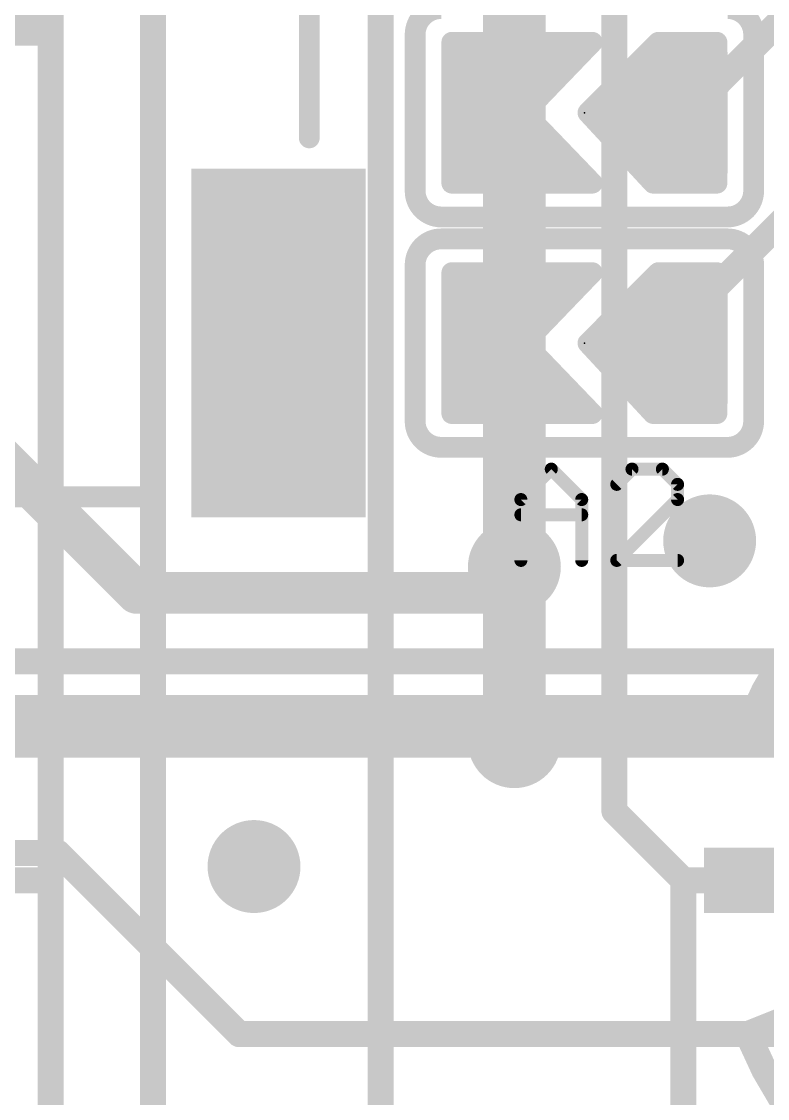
# Model space of a CAD drawing. Extents: x -30.6 to 30.6, y -30.6 to 30.6.
# Drawn here: x -3.28 to 3.99, y -9.63 to 0.87 of the extents above; entities that cross this region are included whole.
import ezdxf

# ---------------------------------------------------------------- set-up
doc = ezdxf.new("R2010")
doc.units = 0
for name, color, linetype in [('1', 12, 'CONTINUOUS'), ('16', 5, 'CONTINUOUS'), ('18', 110, 'CONTINUOUS'), ('21', 40, 'CONTINUOUS'), ('23', 40, 'CONTINUOUS')]:
    doc.layers.add(name, color=color, linetype=linetype)

# ---------------------------------------------------------------- blocks, each defined once
blk = doc.blocks.new('RECT121920X243840R50')
at = {"const_width": 0.1905}
blk.add_lwpolyline([(0.2858, -0.5715), (0.2858, 0.5715, 0.4142), (0.1905, 0.6668), (-0.1905, 0.6668, 0.4142), (-0.2858, 0.5715), (-0.2858, -0.5715, 0.4142), (-0.1905, -0.6668), (0.1905, -0.6668, 0.4142)], format="xyb", close=True, dxfattribs=at)
blk.add_solid([(-0.2159, -0.5969), (0.2159, -0.5969), (-0.2159, 0.5969), (0.2159, 0.5969)])
blk = doc.blocks.new('RECT')
blk.add_solid([(-0.5, -0.5), (0.5, -0.5), (-0.5, 0.5), (0.5, 0.5)])
blk = doc.blocks.new('ROUNDV')
at = {"const_width": 0.5}
blk.add_lwpolyline([(0, -0.25, 1), (0, 0.25, 1), (0, -0.25)], format="xyb", dxfattribs=at)

msp = doc.modelspace()

# ---------------------------------------------------------------- linework, layer by layer
at = {"layer": '1'}
for points, const_width in [([(4.387, 1.147), (3.223, -0.017)], 0.254), ([(2.284, 0.6696), (0.914, 0.6696)], 0.2032), ([(0.914, 0.6696), (0.914, -0.7036)], 0.2032), ([(1.6228, -0.017), (2.284, 0.6696)], 0.2032), ([(2.2419, -0.017), (2.9285, 0.6696)], 0.2032), ([(2.9285, 0.6696), (3.5, 0.6696)], 0.2032), ([(5.854, 0.647), (3.223, -1.984)], 0.254), ([(3.5, 0.6696), (3.5, -0.7036)], 0.2032), ([(0.914, 0.6096), (2.2262, 0.6096)], 0.2032), ([(2.8685, 0.6096), (3.5, 0.6096)], 0.2032), ([(0.914, 0.4064), (2.0305, 0.4064)], 0.2032), ([(2.6653, 0.4064), (3.5, 0.4064)], 0.2032), ([(0.914, 0.2032), (1.8349, 0.2032)], 0.2032), ([(2.4621, 0.2032), (3.5, 0.2032)], 0.2032), ([(0.914, 0), (1.6392, 0)], 0.2032), ([(2.284, -0.7036), (1.6228, -0.017)], 0.2032), ([(2.8785, -0.7036), (2.2419, -0.017)], 0.2032), ([(2.2589, 0), (3.5, 0)], 0.2032), ([(0.914, -0.2032), (1.8021, -0.2032)], 0.2032), ([(2.4145, -0.2032), (3.5, -0.2032)], 0.2032), ([(0.914, -0.4064), (1.9978, -0.4064)], 0.2032), ([(2.6029, -0.4064), (3.5, -0.4064)], 0.2032), ([(0.914, -0.6096), (2.1935, -0.6096)], 0.2032), ([(2.7913, -0.6096), (3.5, -0.6096)], 0.2032), ([(0.914, -0.7036), (2.284, -0.7036)], 0.2032), ([(3.5, -0.7036), (2.8785, -0.7036)], 0.2032), ([(-2.159, -4.699), (-5.477, -1.381)], 0.4064), ([(2.284, -1.5764), (0.914, -1.5764)], 0.2032), ([(0.914, -1.5764), (0.914, -2.9496)], 0.2032), ([(0.914, -1.6256), (2.2366, -1.6256)], 0.2032), ([(1.6228, -2.263), (2.284, -1.5764)], 0.2032), ([(2.2419, -2.263), (2.9285, -1.5764)], 0.2032), ([(2.8793, -1.6256), (3.5, -1.6256)], 0.2032), ([(2.9285, -1.5764), (3.5, -1.5764)], 0.2032), ([(3.5, -1.5764), (3.5, -2.9496)], 0.2032), ([(0.914, -1.8288), (2.0409, -1.8288)], 0.2032), ([(2.6761, -1.8288), (3.5, -1.8288)], 0.2032), ([(3.223, -1.984), (3.223, -2.263)], 0.254), ([(0.914, -2.032), (1.8453, -2.032)], 0.2032), ([(2.4729, -2.032), (3.5, -2.032)], 0.2032), ([(0.914, -2.2352), (1.6496, -2.2352)], 0.2032), ([(2.284, -2.9496), (1.6228, -2.263)], 0.2032), ([(2.8785, -2.9496), (2.2419, -2.263)], 0.2032), ([(2.2697, -2.2352), (3.5, -2.2352)], 0.2032), ([(0.914, -2.4384), (1.7917, -2.4384)], 0.2032), ([(2.4045, -2.4384), (3.5, -2.4384)], 0.2032), ([(0.914, -2.6416), (1.9874, -2.6416)], 0.2032), ([(2.5929, -2.6416), (3.5, -2.6416)], 0.2032), ([(0.914, -2.8448), (2.1831, -2.8448)], 0.2032), ([(2.7813, -2.8448), (3.5, -2.8448)], 0.2032), ([(0.914, -2.9496), (2.284, -2.9496)], 0.2032), ([(3.5, -2.9496), (2.8785, -2.9496)], 0.2032), ([(1.27, -4.699), (1.524, -4.445)], 0.4064), ([(-2.159, -4.699), (1.27, -4.699)], 0.4064), ([(-15.873, -5.365), (20.5514, -5.365)], 0.254), ([(-6.619, -6), (1.3756, -6)], 0.6096), ([(1.3756, -6), (1.524, -6.1484)], 0.6096), ([(1.3756, -6), (7, -6)], 0.6096), ([(-5.7447, -7.2336), (-2.9264, -7.2336)], 0.254), ([(-1.16, -9), (-2.9264, -7.2336)], 0.254), ([(8.5, -9), (-1.16, -9)], 0.254)]:
    msp.add_lwpolyline(points, dxfattribs=dict(at, const_width=const_width))
for points, const_width in [([(0.914, 0.7204, 1), (0.914, 0.6188)], 0.1016), ([(0.9648, 0.6696, 1), (0.8632, 0.6696)], 0.1016), ([(2.3206, 0.6344, 1), (2.2474, 0.7048)], 0.1016), ([(2.284, 0.6188, 1), (2.284, 0.7204)], 0.1016), ([(2.9285, 0.7204, 1), (2.9285, 0.6188)], 0.1016), ([(2.9644, 0.6337, 1), (2.8926, 0.7055)], 0.1016), ([(3.5508, 0.6696, 1), (3.4492, 0.6696)], 0.1016), ([(3.5, 0.6188, 1), (3.5, 0.7204)], 0.1016), ([(0.914, 0.6604, 1), (0.914, 0.5588)], 0.1016), ([(2.2262, 0.5588, 1), (2.2262, 0.6604)], 0.1016), ([(2.8685, 0.6604, 1), (2.8685, 0.5588)], 0.1016), ([(3.5, 0.5588, 1), (3.5, 0.6604)], 0.1016), ([(0.914, 0.4572, 1), (0.914, 0.3556)], 0.1016), ([(2.0305, 0.3556, 1), (2.0305, 0.4572)], 0.1016), ([(2.6653, 0.4572, 1), (2.6653, 0.3556)], 0.1016), ([(3.5, 0.3556, 1), (3.5, 0.4572)], 0.1016), ([(0.914, 0.254, 1), (0.914, 0.1524)], 0.1016), ([(1.8349, 0.1524, 1), (1.8349, 0.254)], 0.1016), ([(2.4621, 0.254, 1), (2.4621, 0.1524)], 0.1016), ([(3.5, 0.1524, 1), (3.5, 0.254)], 0.1016), ([(0.914, 0.0508, 1), (0.914, -0.0508)], 0.1016), ([(1.6594, 0.0182, 1), (1.5862, -0.0522)], 0.1016), ([(1.5862, 0.0182, 1), (1.6594, -0.0522)], 0.1016), ([(1.6392, -0.0508, 1), (1.6392, 0.0508)], 0.1016), ([(2.2792, 0.0175, 1), (2.2046, -0.0515)], 0.1016), ([(2.206, 0.0189, 1), (2.2778, -0.0529)], 0.1016), ([(2.2589, 0.0508, 1), (2.2589, -0.0508)], 0.1016), ([(3.1781, 0.0279, 1), (3.2679, -0.0619)], 0.127), ([(3.5, -0.0508, 1), (3.5, 0.0508)], 0.1016), ([(0.914, -0.1524, 1), (0.914, -0.254)], 0.1016), ([(1.8021, -0.254, 1), (1.8021, -0.1524)], 0.1016), ([(2.4145, -0.1524, 1), (2.4145, -0.254)], 0.1016), ([(3.5, -0.254, 1), (3.5, -0.1524)], 0.1016), ([(0.914, -0.3556, 1), (0.914, -0.4572)], 0.1016), ([(1.9978, -0.4572, 1), (1.9978, -0.3556)], 0.1016), ([(2.6029, -0.3556, 1), (2.6029, -0.4572)], 0.1016), ([(3.5, -0.4572, 1), (3.5, -0.3556)], 0.1016), ([(0.914, -0.5588, 1), (0.914, -0.6604)], 0.1016), ([(2.1935, -0.6604, 1), (2.1935, -0.5588)], 0.1016), ([(2.7913, -0.5588, 1), (2.7913, -0.6604)], 0.1016), ([(3.5, -0.6604, 1), (3.5, -0.5588)], 0.1016), ([(0.914, -0.6528, 1), (0.914, -0.7544)], 0.1016), ([(2.2474, -0.7388, 1), (2.3206, -0.6684)], 0.1016), ([(2.284, -0.7544, 1), (2.284, -0.6528)], 0.1016), ([(2.8785, -0.6528, 1), (2.8785, -0.7544)], 0.1016), ([(2.8412, -0.7381, 1), (2.9158, -0.6691)], 0.1016), ([(3.5, -0.7544, 1), (3.5, -0.6528)], 0.1016), ([(0.8632, -0.7036, 1), (0.9648, -0.7036)], 0.1016), ([(3.4492, -0.7036, 1), (3.5508, -0.7036)], 0.1016), ([(0.914, -1.5256, 1), (0.914, -1.6272)], 0.1016), ([(0.9648, -1.5764, 1), (0.8632, -1.5764)], 0.1016), ([(0.914, -1.5748, 1), (0.914, -1.6764)], 0.1016), ([(2.2366, -1.6764, 1), (2.2366, -1.5748)], 0.1016), ([(2.3206, -1.6116, 1), (2.2474, -1.5412)], 0.1016), ([(2.284, -1.6272, 1), (2.284, -1.5256)], 0.1016), ([(2.8793, -1.5748, 1), (2.8793, -1.6764)], 0.1016), ([(2.9285, -1.5256, 1), (2.9285, -1.6272)], 0.1016), ([(2.9644, -1.6123, 1), (2.8926, -1.5405)], 0.1016), ([(3.5508, -1.5764, 1), (3.4492, -1.5764)], 0.1016), ([(3.5, -1.6272, 1), (3.5, -1.5256)], 0.1016), ([(3.5, -1.6764, 1), (3.5, -1.5748)], 0.1016), ([(0.914, -1.778, 1), (0.914, -1.8796)], 0.1016), ([(2.0409, -1.8796, 1), (2.0409, -1.778)], 0.1016), ([(2.6761, -1.778, 1), (2.6761, -1.8796)], 0.1016), ([(3.5, -1.8796, 1), (3.5, -1.778)], 0.1016), ([(3.2865, -1.984, 1), (3.1595, -1.984)], 0.127), ([(3.1781, -1.9391, 1), (3.2679, -2.0289)], 0.127), ([(0.914, -1.9812, 1), (0.914, -2.0828)], 0.1016), ([(1.8453, -2.0828, 1), (1.8453, -1.9812)], 0.1016), ([(2.4729, -1.9812, 1), (2.4729, -2.0828)], 0.1016), ([(3.5, -2.0828, 1), (3.5, -1.9812)], 0.1016), ([(0.914, -2.1844, 1), (0.914, -2.286)], 0.1016), ([(1.6594, -2.2278, 1), (1.5862, -2.2982)], 0.1016), ([(1.5862, -2.2278, 1), (1.6594, -2.2982)], 0.1016), ([(1.6496, -2.286, 1), (1.6496, -2.1844)], 0.1016), ([(2.2792, -2.2285, 1), (2.2046, -2.2975)], 0.1016), ([(2.206, -2.2271, 1), (2.2778, -2.2989)], 0.1016), ([(2.2697, -2.1844, 1), (2.2697, -2.286)], 0.1016), ([(3.1595, -2.263, 1), (3.2865, -2.263)], 0.127), ([(3.5, -2.286, 1), (3.5, -2.1844)], 0.1016), ([(0.914, -2.3876, 1), (0.914, -2.4892)], 0.1016), ([(1.7917, -2.4892, 1), (1.7917, -2.3876)], 0.1016), ([(2.4045, -2.3876, 1), (2.4045, -2.4892)], 0.1016), ([(3.5, -2.4892, 1), (3.5, -2.3876)], 0.1016), ([(0.914, -2.5908, 1), (0.914, -2.6924)], 0.1016), ([(1.9874, -2.6924, 1), (1.9874, -2.5908)], 0.1016), ([(2.5929, -2.5908, 1), (2.5929, -2.6924)], 0.1016), ([(3.5, -2.6924, 1), (3.5, -2.5908)], 0.1016), ([(0.914, -2.794, 1), (0.914, -2.8956)], 0.1016), ([(2.1831, -2.8956, 1), (2.1831, -2.794)], 0.1016), ([(2.7813, -2.794, 1), (2.7813, -2.8956)], 0.1016), ([(3.5, -2.8956, 1), (3.5, -2.794)], 0.1016), ([(0.914, -2.8988, 1), (0.914, -3.0004)], 0.1016), ([(0.8632, -2.9496, 1), (0.9648, -2.9496)], 0.1016), ([(2.2474, -2.9848, 1), (2.3206, -2.9144)], 0.1016), ([(2.284, -3.0004, 1), (2.284, -2.8988)], 0.1016), ([(2.8785, -2.8988, 1), (2.8785, -3.0004)], 0.1016), ([(2.8412, -2.9841, 1), (2.9158, -2.9151)], 0.1016), ([(3.4492, -2.9496, 1), (3.5508, -2.9496)], 0.1016), ([(3.5, -3.0004, 1), (3.5, -2.8988)], 0.1016), ([(1.5958, -4.5168, 1), (1.4522, -4.3732)], 0.2032), ([(-2.159, -4.5974, 1), (-2.159, -4.8006)], 0.2032), ([(1.27, -4.8006, 1), (1.27, -4.5974)], 0.2032), ([(-2.2308, -4.7708, 1), (-2.0872, -4.6272)], 0.2032), ([(1.1982, -4.6272, 1), (1.3418, -4.7708)], 0.2032), ([(1.4834, -5.8922, 1), (1.2678, -6.1078)], 0.3048), ([(1.3756, -5.8476, 1), (1.3756, -6.1524)], 0.3048), ([(1.3756, -6.1524, 1), (1.3756, -5.8476)], 0.3048), ([(1.4162, -6.2562, 1), (1.6318, -6.0406)], 0.3048), ([(-2.8815, -7.1887, 1), (-2.9713, -7.2785)], 0.127), ([(-2.9264, -7.2971, 1), (-2.9264, -7.1701)], 0.127), ([(-1.16, -8.9365, 1), (-1.16, -9.0635)], 0.127), ([(-1.2049, -9.0449, 1), (-1.1151, -8.9551)], 0.127)]:
    msp.add_lwpolyline(points, format="xyb", dxfattribs=dict(at, const_width=const_width))
at = {"layer": '16'}
for points, const_width in [([(1.524, -4.445), (1.524, 8.7674)], 0.6096), ([(2.5, 6.611), (2.5, -6.827)], 0.254), ([(-3, 6.532), (-3, -7.5)], 0.254), ([(-2, 3.897), (-2, -11.049)], 0.254), ([(0.219, -17.2504), (0.219, 3.505)], 0.254), ([(1.524, -6.1484), (1.524, -4.445)], 0.6096), ([(3.8, -6), (4.3, -6.2)], 0.254), ([(2.5, -6.827), (3.173, -7.5)], 0.254), ([(-4.1, -7.5), (-3, -7.5)], 0.254), ([(-3, -10.366), (-3, -7.5)], 0.254), ([(4.1, -7.5), (3.173, -7.5)], 0.254), ([(3.173, -13.6543), (3.173, -7.5)], 0.254), ([(3.8, -9), (4.3, -8.8)], 0.254)]:
    msp.add_lwpolyline(points, dxfattribs=dict(at, const_width=const_width))
for points, const_width in [([(3.8, -9, 5.1283), (3.8, -6)], 0.254), ([(1.6764, -4.445, 1), (1.3716, -4.445)], 0.3048), ([(1.3716, -4.445, 1), (1.6764, -4.445)], 0.3048), ([(3.8236, -5.941, 1), (3.7764, -6.059)], 0.127), ([(3.7412, -5.9761, 1), (3.8588, -6.0239)], 0.127), ([(1.3716, -6.1484, 1), (1.6764, -6.1484)], 0.3048), ([(2.5449, -6.7821, 1), (2.4551, -6.8719)], 0.127), ([(2.4365, -6.827, 1), (2.5635, -6.827)], 0.127), ([(-2.9365, -7.5, 1), (-3.0635, -7.5)], 0.127), ([(-3.0635, -7.5, 1), (-2.9365, -7.5)], 0.127), ([(-3, -7.5635, 1), (-3, -7.4365)], 0.127), ([(3.173, -7.4365, 1), (3.173, -7.5635)], 0.127), ([(3.2365, -7.5, 1), (3.1095, -7.5)], 0.127), ([(3.1281, -7.5449, 1), (3.2179, -7.4551)], 0.127), ([(3.8588, -8.9761, 1), (3.7412, -9.0239)], 0.127), ([(3.7764, -8.941, 1), (3.8236, -9.059)], 0.127)]:
    msp.add_lwpolyline(points, format="xyb", dxfattribs=dict(at, const_width=const_width))
at = {"layer": '21'}
for points, const_width in [([(-0.477, -0.262), (-0.477, 3.738)], 0.2032), ([(0.556, 0.745), (0.556, -0.779)], 0.2032), ([(3.858, 0.745), (3.858, -0.779)], 0.2032), ([(3.604, -1.033), (0.81, -1.033)], 0.2032), ([(0.81, -1.247), (3.604, -1.247)], 0.2032), ([(0.556, -1.501), (0.556, -3.025)], 0.2032), ([(3.858, -1.501), (3.858, -3.025)], 0.2032), ([(3.604, -3.279), (0.81, -3.279)], 0.2032), ([(1.5875, -3.7883), (1.8841, -3.4917)], 0.127), ([(1.8841, -3.4917), (2.1807, -3.7883)], 0.127), ([(2.6713, -3.4917), (2.523, -3.64)], 0.127), ([(2.9679, -3.4917), (2.6713, -3.4917)], 0.127), ([(3.1162, -3.64), (2.9679, -3.4917)], 0.127), ([(-1.977, -3.762), (-10.977, -3.762)], 0.2032), ([(3.1162, -3.7883), (3.1162, -3.64)], 0.127), ([(1.5875, -4.3815), (1.5875, -3.7883)], 0.127), ([(2.1807, -3.7883), (2.1807, -4.3815)], 0.127), ([(2.523, -4.3815), (3.1162, -3.7883)], 0.127), ([(1.5875, -3.9366), (2.1807, -3.9366)], 0.127), ([(3.1162, -4.3815), (2.523, -4.3815)], 0.127)]:
    msp.add_lwpolyline(points, dxfattribs=dict(at, const_width=const_width))
for points, const_width in [([(0.81, 0.999, 0.4142), (0.556, 0.745)], 0.2032), ([(3.858, 0.745, 0.4142), (3.604, 0.999)], 0.2032), ([(0.6068, 0.745, 1), (0.5052, 0.745)], 0.1016), ([(3.9088, 0.745, 1), (3.8072, 0.745)], 0.1016), ([(0.5052, 0.745, 1), (0.6068, 0.745)], 0.1016), ([(3.8072, 0.745, 1), (3.9088, 0.745)], 0.1016), ([(-0.5278, -0.262, 1), (-0.4262, -0.262)], 0.1016), ([(0.556, -0.779, 0.4142), (0.81, -1.033)], 0.2032), ([(0.6068, -0.779, 1), (0.5052, -0.779)], 0.1016), ([(0.5052, -0.779, 1), (0.6068, -0.779)], 0.1016), ([(3.604, -1.033, 0.4142), (3.858, -0.779)], 0.2032), ([(3.9088, -0.779, 1), (3.8072, -0.779)], 0.1016), ([(3.8072, -0.779, 1), (3.9088, -0.779)], 0.1016), ([(0.81, -0.9822, 1), (0.81, -1.0838)], 0.1016), ([(0.81, -1.0838, 1), (0.81, -0.9822)], 0.1016), ([(3.604, -0.9822, 1), (3.604, -1.0838)], 0.1016), ([(3.604, -1.0838, 1), (3.604, -0.9822)], 0.1016), ([(0.81, -1.247, 0.4142), (0.556, -1.501)], 0.2032), ([(0.81, -1.1962, 1), (0.81, -1.2978)], 0.1016), ([(0.81, -1.2978, 1), (0.81, -1.1962)], 0.1016), ([(3.858, -1.501, 0.4142), (3.604, -1.247)], 0.2032), ([(3.604, -1.1962, 1), (3.604, -1.2978)], 0.1016), ([(3.604, -1.2978, 1), (3.604, -1.1962)], 0.1016), ([(0.6068, -1.501, 1), (0.5052, -1.501)], 0.1016), ([(0.5052, -1.501, 1), (0.6068, -1.501)], 0.1016), ([(3.9088, -1.501, 1), (3.8072, -1.501)], 0.1016), ([(3.8072, -1.501, 1), (3.9088, -1.501)], 0.1016), ([(0.556, -3.025, 0.4142), (0.81, -3.279)], 0.2032), ([(0.6068, -3.025, 1), (0.5052, -3.025)], 0.1016), ([(3.604, -3.279, 0.4142), (3.858, -3.025)], 0.2032), ([(3.9088, -3.025, 1), (3.8072, -3.025)], 0.1016), ([(0.5052, -3.025, 1), (0.6068, -3.025)], 0.1016), ([(3.8072, -3.025, 1), (3.9088, -3.025)], 0.1016), ([(0.81, -3.2282, 1), (0.81, -3.3298)], 0.1016), ([(0.81, -3.3298, 1), (0.81, -3.2282)], 0.1016), ([(3.604, -3.2282, 1), (3.604, -3.3298)], 0.1016), ([(3.604, -3.3298, 1), (3.604, -3.2282)], 0.1016), ([(1.9065, -3.4693, 1), (1.8616, -3.5142)], 0.0635), ([(1.9065, -3.5142, 1), (1.8616, -3.4693)], 0.0635), ([(2.6713, -3.46, 1), (2.6713, -3.5235)], 0.0635), ([(2.6938, -3.5142, 1), (2.6489, -3.4693)], 0.0635), ([(2.9903, -3.4693, 1), (2.9454, -3.5142)], 0.0635), ([(2.9679, -3.5235, 1), (2.9679, -3.46)], 0.0635), ([(-1.977, -3.8128, 1), (-1.977, -3.7112)], 0.1016), ([(2.5006, -3.6176, 1), (2.5455, -3.6625)], 0.0635), ([(3.1479, -3.64, 1), (3.0844, -3.64)], 0.0635), ([(3.0937, -3.6625, 1), (3.1386, -3.6176)], 0.0635), ([(1.565, -3.7659, 1), (1.61, -3.8108)], 0.0635), ([(1.6193, -3.7883, 1), (1.5558, -3.7883)], 0.0635), ([(2.2124, -3.7883, 1), (2.1489, -3.7883)], 0.0635), ([(2.1582, -3.8108, 1), (2.2031, -3.7659)], 0.0635), ([(3.0844, -3.7883, 1), (3.1479, -3.7883)], 0.0635), ([(3.1386, -3.8108, 1), (3.0937, -3.7659)], 0.0635), ([(1.5875, -3.9049, 1), (1.5875, -3.9684)], 0.0635), ([(2.1807, -3.9684, 1), (2.1807, -3.9049)], 0.0635), ([(1.5558, -4.3815, 1), (1.6193, -4.3815)], 0.0635), ([(2.1489, -4.3815, 1), (2.2124, -4.3815)], 0.0635), ([(2.5006, -4.359, 1), (2.5455, -4.404)], 0.0635), ([(2.523, -4.3498, 1), (2.523, -4.4132)], 0.0635), ([(3.1162, -4.4132, 1), (3.1162, -4.3498)], 0.0635)]:
    msp.add_lwpolyline(points, format="xyb", dxfattribs=dict(at, const_width=const_width))
at = {"layer": '23'}
for p in [(2.207, -0.017), (2.207, -2.263)]:
    msp.add_point(p, dxfattribs=at)

# ---------------------------------------------------------------- block references
at = {"layer": '1', "yscale": 4.6, "rotation": 180}
msp.add_blockref('RECT', (-3.477, 2.938), dxfattribs=at)
at = {"layer": '1', "rotation": 180}
for p in [(1.191, -0.017), (3.223, -0.017), (1.191, -2.263), (3.223, -2.263)]:
    msp.add_blockref('RECT121920X243840R50', p, dxfattribs=at)
at = {"layer": '1', "xscale": 3.4, "yscale": 1.7, "rotation": 270}
msp.add_blockref('RECT', (-0.777, -2.262), dxfattribs=at)
at = {"layer": '16', "xscale": 1.45, "yscale": 0.635}
msp.add_blockref('RECT', (4.1, -7.5), dxfattribs=at)
at = {"layer": '18', "xscale": 0.9064, "yscale": 0.9064}
for p in [(3.429, -4.191), (3.429, -4.191), (1.524, -4.445), (1.524, -4.445), (1.524, -6.1484), (1.524, -6.1484), (-1.016, -7.366), (-1.016, -7.366)]:
    msp.add_blockref('ROUNDV', p, dxfattribs=at)

doc.saveas('drawing.dxf')
